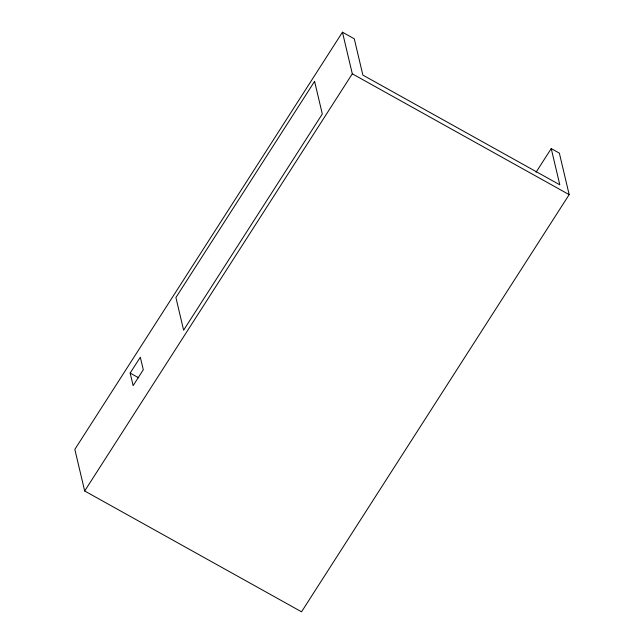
<?xml version="1.0" encoding="UTF-8"?>
<svg xmlns="http://www.w3.org/2000/svg" width="644" height="644" viewBox="0 0 644 644"><rect width="100%" height="100%" fill="white"/><g stroke="black" fill="none" stroke-linecap="round" stroke-linejoin="round"><path stroke-width="0.97" d="M551.232 148.595L559.797 184.804L362.87 75.098L354.281 38.785L342.463 32.2L74.833 449.367L84.67 490.986L301.537 611.8L569.167 194.633L559.354 153.111L551.232 148.595L536.041 172.27M130.152 373.069L140.32 357.211L143.29 369.769L133.123 385.627L130.152 373.069L138.661 377.811M84.67 490.986L352.3 73.819L342.463 32.2M352.3 73.819L569.167 194.633M314.594 81.369L175.909 297.544L183.62 330.179L322.306 114.004L314.594 81.369"/></g></svg>
